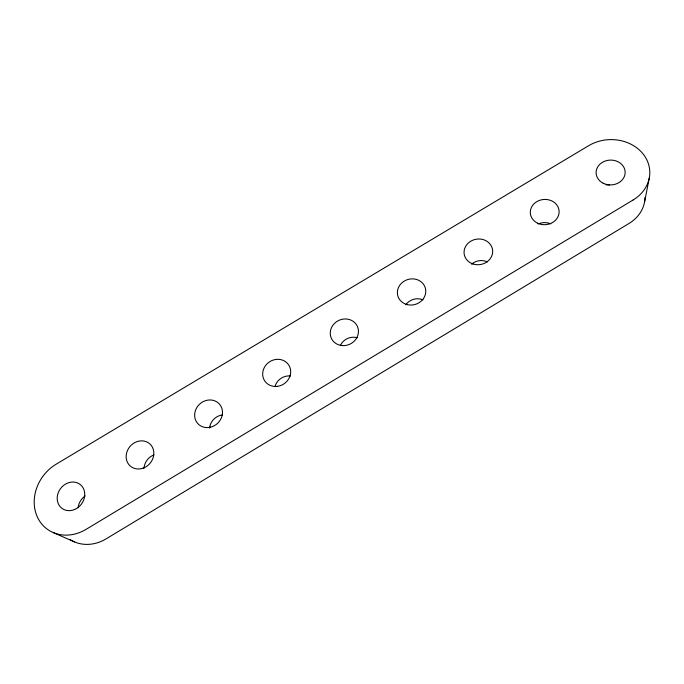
<?xml version="1.0" encoding="UTF-8"?>
<svg xmlns="http://www.w3.org/2000/svg" width="684" height="684" viewBox="0 0 684 684"><rect width="100%" height="100%" fill="white"/><g stroke="black" fill="none" stroke-linecap="round" stroke-linejoin="round"><path stroke-width="1.03" d="M644.473 202.43L649.253 178.122M53.284 532.597L74.616 541.959M645.003 197.368A37.269 32.139 -1 0 1 628.989 223.48L106.097 538.864A38.458 33.593 -53.6 0 1 69.913 539.437M606.075 184.919A13.911 11.996 -1 0 1 609.547 184.962M538.291 223.95A13.817 12.192 -4.1 0 1 550.774 223.856M471.55 264.169A13.74 12.38 -8.9 0 1 487.47 261.895M405.689 304.842A13.689 12.543 -15.8 0 1 423.02 299.831M340.367 345.48A13.697 12.654 -25.1 0 1 357.39 337.768M274.977 386.58A13.783 12.697 -35.2 0 1 290.512 375.986M209.535 428.09A13.928 12.68 -43.6 0 1 222.351 414.949M144.025 468.249A14.125 12.62 -49.6 0 1 153.849 454.946M78.156 507.827A14.355 12.543 -53.6 0 1 85.132 495.968M633.102 199.993L86.124 529.331A40.236 34.841 -52.8 0 1 37.372 517.019A40.236 34.841 -52.8 0 1 56.191 464.171L588.71 145.666A38.954 33.259 -1.6 0 1 642.857 153.661A38.954 33.259 -1.6 0 1 633.102 199.993M603.143 183.201A14.544 12.415 -1.6 0 0 625.167 172.607A14.544 12.415 -1.6 0 0 603.579 161.698A14.544 12.415 -1.6 0 0 603.143 183.201M537.804 223.292A14.432 12.628 -4.8 0 0 559.127 211.467A14.432 12.628 -4.8 0 0 537.196 201.421A14.432 12.628 -4.8 0 0 537.804 223.292M472.849 263.921A14.347 12.825 -9.5 0 0 492.557 249.763A14.347 12.825 -9.5 0 0 469.677 241.931A14.347 12.825 -9.5 0 0 472.849 263.921M407.484 304.679A14.304 12.996 -16.2 0 0 425.405 288.289A14.304 12.996 -16.2 0 0 401.841 282.885A14.304 12.996 -16.2 0 0 407.484 304.679M342.564 345.608A14.313 13.116 -25.1 0 0 357.364 326.319A14.313 13.116 -25.1 0 0 333.125 324.943A14.313 13.116 -25.1 0 0 342.564 345.608M277.208 386.374A14.398 13.167 -34.7 0 0 288.545 364.734A14.398 13.167 -34.7 0 0 264.289 367.582A14.398 13.167 -34.7 0 0 277.208 386.374M210.492 427.201A14.561 13.15 -42.8 0 0 219.547 404.218A14.561 13.15 -42.8 0 0 195.658 409.904A14.561 13.15 -42.8 0 0 210.492 427.201M143.272 468.095A14.774 13.09 -48.8 0 0 150.01 444.061A14.774 13.09 -48.8 0 0 126.702 452.611A14.774 13.09 -48.8 0 0 143.272 468.095M74.718 509.452A15.022 13.005 -52.8 0 0 80.567 484.802A15.022 13.005 -52.8 0 0 57.61 494.78A15.022 13.005 -52.8 0 0 74.718 509.452"/></g></svg>
